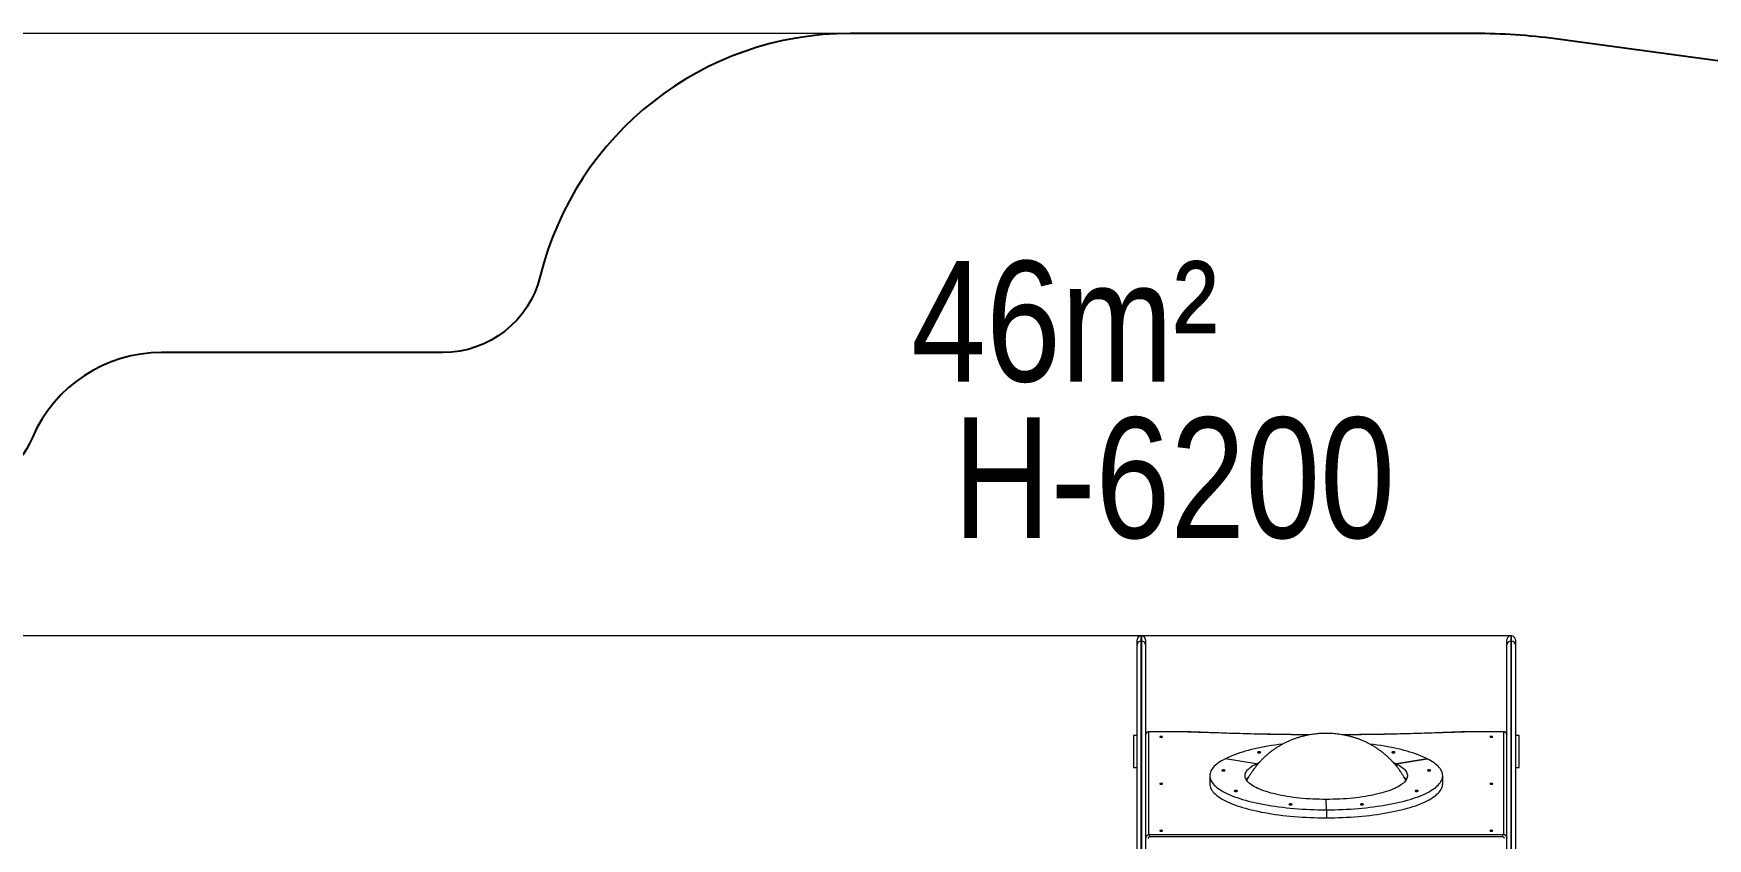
# Model space of a CAD drawing. Header units: millimetres. Extents: x -5609 to 5139, y -3980 to 3221.
# Drawn here: x -2889 to 1279, y 1217 to 3221 of the extents above; entities that cross this region are included whole.
import ezdxf

# ---------------------------------------------------------------- set-up
doc = ezdxf.new("R2010")
doc.units = ezdxf.units.MM
for name, color, linetype in [('DIKOM_ЗОНА', 80, 'Continuous'), ('DIKOM_ОБЪЕКТ', 7, 'Continuous'), ('DIKOM_РАЗМЕР_ЗОНА', 7, 'Continuous'), ('DIKOM_РАЗМЕР_ОБЪЕКТА', 7, 'Continuous')]:
    doc.layers.add(name, color=color, linetype=linetype)
doc.styles.add('style1', font='arial.ttf', dxfattribs={"width": 0.8})
doc.dimstyles.new('1-50', dxfattribs={"dimtxt": 300, "dimasz": 200, "dimexe": 100, "dimexo": 0, "dimgap": 100, "dimtad": 1, "dimtxsty": 'style1', "dimcen": 200, "dimclrd": 7, "dimclre": 7, "dimclrt": 7, "dimadec": 1, "dimazin": 2, "dimtfac": 1, "dimtmove": 0, "dimatfit": 2, "dimfxl": 0, "dimlwd": 25, "dimlwe": 18, "dimarcsym": 0})

# ---------------------------------------------------------------- blocks, each defined once
blk = doc.blocks.new('A$Cc336a1e3')
at = {"color": 7, "linetype": 'Continuous', "lineweight": 15}
for p, q in [((2679, 2972.2), (2679, 2984.8)), ((2679, 2254.1), (2679, 2972.2)), ((2690.5, 2994.3), (2688.5, 2994.3)), ((2688.5, 2981.3), (2688.5, 2212.2)), ((2690.5, 2981.3), (2688.5, 2981.3)), ((2690.5, 2212.2), (2690.5, 2981.3)), ((2700, 2984.8), (2700, 2972.2)), ((2700, 2972.2), (2700, 2203.1)), ((3600, 2972.2), (3600, 2984.8)), ((3600, 2203.1), (3600, 2972.2)), ((3611.5, 2994.3), (3609.5, 2994.3)), ((3609.5, 2981.3), (3609.5, 2212.2)), ((3611.5, 2981.3), (3609.5, 2981.3)), ((3611.5, 2212.2), (3611.5, 2981.3)), ((3621, 2984.8), (3621, 2972.2)), ((3621, 2972.2), (3621, 2254.1)), ((2763.6, 2755.9), (2710, 2755.9)), ((2763.6, 2755.6), (2710, 2755.6)), ((3590, 2755.9), (3536.4, 2755.9)), ((3590, 2755.6), (3536.4, 2755.6)), ((2670, 2746.6), (2670, 2666.6)), ((2679, 2746.6), (2670, 2746.6)), ((3630, 2746.6), (3621, 2746.6)), ((3630, 2666.6), (3630, 2746.6)), ((2898.8, 2688.6), (2898.8, 2688.6)), ((2898.8, 2688.6), (2898.8, 2688.6)), ((2975.1, 2675.8), (2898.9, 2688.7)), ((2975.1, 2675.8), (2975.1, 2669.9)), ((3401, 2688.7), (3324.8, 2675.9)), ((3324.8, 2675.9), (3324.8, 2669.9)), ((3324.9, 2675.8), (3401.1, 2688.7)), ((3324.9, 2675.8), (3324.9, 2669.9)), ((2670, 2666.6), (2679, 2666.6)), ((2860.1, 2646.3), (2860.1, 2626.2)), ((3439.9, 2626.2), (3439.9, 2646.3)), ((3621, 2666.6), (3630, 2666.6)), ((3150, 2587.3), (3150, 2587.2)), ((3150.2, 2561.5), (3150.1, 2587.2)), ((3150.2, 2561.5), (3150.2, 2541.4)), ((2710, 2493.9), (2710, 2499.9)), ((2710, 2499.9), (3590, 2499.9)), ((3590, 2493.9), (2710, 2493.9)), ((3590, 2493.9), (3590, 2499.9)), ((3600, 2490.1), (3600, 2490.4))]:
    blk.add_line(p, q, dxfattribs=at)
at = {"color": 8, "linetype": 'Continuous', "lineweight": 15}
for p, q in [((2688.5, 2994.3), (2688.5, 2981.3)), ((2690.5, 2981.3), (2690.5, 2994.3)), ((3609.5, 2994.3), (3609.5, 2981.3)), ((3611.5, 2981.3), (3611.5, 2994.3)), ((2707.5, 2754.9), (2707.5, 2499.6)), ((2710, 2755.9), (2710, 2755.6)), ((2763.6, 2755.9), (2763.6, 2755.6)), ((3536.4, 2755.9), (3536.4, 2755.6)), ((3590, 2755.9), (3590, 2755.6)), ((3592.5, 2499.6), (3592.5, 2754.9)), ((2952.7, 2638.5), (2956.3, 2642.5)), ((2700, 2490.4), (2700, 2490.3)), ((3600, 2490.3), (3600, 2490.4))]:
    blk.add_line(p, q, dxfattribs=at)
at = {"color": 7, "linetype": 'Continuous', "lineweight": 15, "flags": 128}
for points in [[(2710, 2755.6), (2709.5, 2755.6), (2709, 2755.5), (2708.6, 2755.5), (2708.2, 2755.4), (2707.9, 2755.3), (2707.7, 2755.1), (2707.5, 2755), (2707.5, 2754.9)], [(2831.6, 2754.2), (2823.1, 2754.5), (2814.7, 2754.8), (2806.2, 2755.1), (2797.7, 2755.2), (2789.2, 2755.4), (2780.7, 2755.5), (2772.1, 2755.6), (2763.6, 2755.6)], [(3536.4, 2755.6), (3527.9, 2755.6), (3519.3, 2755.5), (3510.8, 2755.4), (3502.3, 2755.2), (3493.8, 2755.1), (3485.3, 2754.8), (3476.9, 2754.5), (3468.4, 2754.2)], [(3592.5, 2754.9), (3592.5, 2755), (3592.3, 2755.1), (3592.1, 2755.3), (3591.8, 2755.4), (3591.4, 2755.5), (3591, 2755.5), (3590.5, 2755.6), (3590, 2755.6)], [(2742.5, 2743.2), (2742.3, 2743.5), (2741.8, 2743.8), (2740.9, 2744), (2739.9, 2744.2), (2738.7, 2744.2), (2737.6, 2744.1), (2736.6, 2743.9), (2735.9, 2743.7), (2735.5, 2743.3), (2735.5, 2743), (2735.9, 2742.7), (2736.6, 2742.4), (2737.6, 2742.2), (2738.7, 2742.1), (2739.9, 2742.2), (2740.9, 2742.3), (2741.8, 2742.5), (2742.3, 2742.8), (2742.5, 2743.2)], [(3041.3, 2724.9), (3041.3, 2724.9), (3032, 2723.7), (3022.8, 2722.5), (3013.8, 2721.1), (3004.9, 2719.7), (2996.3, 2718.2), (2987.8, 2716.6), (2979.5, 2714.9), (2971.4, 2713.1), (2963.5, 2711.2), (2955.9, 2709.3), (2948.5, 2707.2), (2941.3, 2705.2), (2934.4, 2703), (2927.8, 2700.8), (2921.4, 2698.5), (2915.3, 2696.1), (2909.5, 2693.7), (2904, 2691.2), (2898.8, 2688.6)], [(3401.1, 2688.7), (3395.9, 2691.2), (3390.4, 2693.7), (3384.6, 2696.1), (3378.5, 2698.5), (3372.1, 2700.8), (3365.5, 2703), (3358.5, 2705.2), (3351.4, 2707.3), (3344, 2709.3), (3336.3, 2711.2), (3328.5, 2713.1), (3320.4, 2714.9), (3312.1, 2716.6), (3303.6, 2718.2), (3294.9, 2719.7), (3286.1, 2721.1), (3277.1, 2722.5), (3267.9, 2723.7), (3258.8, 2724.9)], [(3564.5, 2743.2), (3564.3, 2743.5), (3563.8, 2743.8), (3562.9, 2744), (3561.9, 2744.2), (3560.7, 2744.2), (3559.6, 2744.1), (3558.6, 2743.9), (3557.9, 2743.7), (3557.5, 2743.3), (3557.5, 2743), (3557.9, 2742.7), (3558.6, 2742.4), (3559.6, 2742.2), (3560.7, 2742.1), (3561.9, 2742.2), (3562.9, 2742.3), (3563.8, 2742.5), (3564.3, 2742.8), (3564.5, 2743.2)], [(2898.9, 2688.7), (2894, 2686.1), (2889.4, 2683.5), (2885.2, 2680.8), (2881.2, 2678.1), (2877.6, 2675.3), (2874.3, 2672.5), (2871.3, 2669.7), (2868.7, 2666.8), (2866.4, 2663.9), (2864.5, 2661), (2862.9, 2658.1), (2861.7, 2655.2), (2860.8, 2652.2), (2860.3, 2649.3), (2860.1, 2646.3), (2860.3, 2643.3), (2860.8, 2640.4), (2861.7, 2637.4), (2862.9, 2634.5), (2864.5, 2631.6), (2866.4, 2628.7), (2868.7, 2625.8), (2871.3, 2622.9), (2874.3, 2620.1), (2877.6, 2617.3), (2881.2, 2614.5), (2885.2, 2611.8), (2889.5, 2609.1), (2894.1, 2606.5), (2899, 2603.9), (2904.2, 2601.4), (2909.7, 2598.9), (2915.5, 2596.5), (2921.6, 2594.1), (2928, 2591.8), (2934.6, 2589.6), (2941.5, 2587.4), (2948.7, 2585.3), (2956.1, 2583.3), (2963.7, 2581.3), (2971.6, 2579.5), (2979.7, 2577.7), (2988, 2576), (2996.5, 2574.4), (3005.1, 2572.9), (3014, 2571.4), (3023, 2570.1), (3032.2, 2568.8), (3041.5, 2567.7), (3051, 2566.6), (3060.5, 2565.7), (3070.2, 2564.8), (3080, 2564), (3089.9, 2563.4), (3099.8, 2562.8), (3109.8, 2562.3), (3119.8, 2562), (3129.9, 2561.7), (3140, 2561.6), (3150.2, 2561.5)], [(3150.1, 2587.2), (3141.7, 2587.3), (3133.2, 2587.5), (3124.8, 2587.7), (3116.4, 2588.1), (3108.1, 2588.5), (3099.9, 2589.1), (3091.8, 2589.8), (3083.7, 2590.5), (3075.8, 2591.4), (3068, 2592.3), (3060.3, 2593.4), (3052.8, 2594.5), (3045.5, 2595.8), (3038.3, 2597.1), (3031.4, 2598.5), (3024.7, 2600), (3018.1, 2601.6), (3011.8, 2603.2), (3005.8, 2605), (3000, 2606.8), (2994.5, 2608.7), (2989.2, 2610.6), (2984.2, 2612.6), (2979.6, 2614.7), (2975.2, 2616.8), (2971.1, 2618.9), (2967.3, 2621.2), (2963.9, 2623.4), (2960.8, 2625.7), (2958, 2628), (2955.6, 2630.4), (2953.4, 2632.8), (2951.7, 2635.2), (2950.3, 2637.7), (2949.2, 2640.1), (2948.5, 2642.6), (2948.1, 2645.1), (2948.1, 2647.5), (2948.5, 2650), (2949.2, 2652.5), (2950.3, 2654.9), (2951.7, 2657.4), (2953.4, 2659.8), (2955.5, 2662.2), (2958, 2664.5), (2960.8, 2666.9), (2963.9, 2669.2), (2967.3, 2671.4), (2971.1, 2673.7), (2975.1, 2675.8)], [(2975.1, 2675.8), (2979.4, 2677.9), (2983.5, 2679.7)], [(2986.8, 2704.5), (2986.6, 2704.9), (2986.1, 2705.2), (2985.2, 2705.4), (2984.2, 2705.6), (2983.1, 2705.7), (2981.9, 2705.7), (2980.8, 2705.5), (2979.8, 2705.3), (2979.2, 2705), (2978.8, 2704.7), (2978.8, 2704.3), (2979.2, 2704), (2979.8, 2703.7), (2980.8, 2703.5), (2981.9, 2703.4), (2983.1, 2703.3), (2984.2, 2703.4), (2985.2, 2703.6), (2986.1, 2703.9), (2986.6, 2704.2), (2986.8, 2704.5)], [(3324.8, 2675.9), (3328.9, 2673.7), (3332.7, 2671.5), (3336.1, 2669.2), (3339.2, 2666.9), (3342, 2664.6), (3344.5, 2662.2), (3346.6, 2659.8), (3348.3, 2657.4), (3349.8, 2655), (3350.8, 2652.5), (3351.5, 2650), (3351.9, 2647.6), (3351.9, 2645.1), (3351.5, 2642.6), (3350.8, 2640.2), (3349.8, 2637.7), (3348.4, 2635.3), (3346.6, 2632.8), (3344.5, 2630.4), (3342, 2628.1), (3339.3, 2625.7), (3336.2, 2623.4), (3332.7, 2621.2), (3329, 2619), (3324.9, 2616.8), (3320.5, 2614.7), (3315.8, 2612.6), (3310.8, 2610.6), (3305.6, 2608.7), (3300.1, 2606.8), (3294.3, 2605), (3288.2, 2603.3), (3281.9, 2601.6), (3275.4, 2600), (3268.7, 2598.5), (3261.7, 2597.1), (3254.6, 2595.8), (3247.3, 2594.6), (3239.8, 2593.4), (3232.1, 2592.4), (3224.3, 2591.4), (3216.4, 2590.5), (3208.3, 2589.8), (3200.2, 2589.1), (3192, 2588.6), (3183.6, 2588.1), (3175.3, 2587.7), (3166.9, 2587.5), (3158.4, 2587.3), (3150, 2587.3)], [(3150.2, 2561.5), (3160.1, 2561.6), (3170.2, 2561.7), (3180.3, 2562), (3190.3, 2562.4), (3200.3, 2562.8), (3210.3, 2563.4), (3220.1, 2564.1), (3229.9, 2564.8), (3239.6, 2565.7), (3249.2, 2566.7), (3258.6, 2567.7), (3267.9, 2568.9), (3277.1, 2570.1), (3286.1, 2571.5), (3295, 2572.9), (3303.6, 2574.4), (3312.1, 2576), (3320.4, 2577.7), (3328.5, 2579.5), (3336.4, 2581.4), (3344, 2583.3), (3351.4, 2585.3), (3358.6, 2587.4), (3365.5, 2589.6), (3372.1, 2591.8), (3378.5, 2594.1), (3384.6, 2596.5), (3390.4, 2598.9), (3395.9, 2601.4), (3401.1, 2603.9), (3406, 2606.5), (3410.6, 2609.2), (3414.9, 2611.8), (3418.8, 2614.6), (3422.5, 2617.3), (3425.7, 2620.1), (3428.7, 2623), (3431.3, 2625.8), (3433.6, 2628.7), (3435.5, 2631.6), (3437.1, 2634.5), (3438.3, 2637.5), (3439.2, 2640.4), (3439.7, 2643.4), (3439.9, 2646.3), (3439.7, 2649.3), (3439.2, 2652.2), (3438.3, 2655.2), (3437.1, 2658.1), (3435.5, 2661.1), (3433.6, 2664), (3431.3, 2666.8), (3428.7, 2669.7), (3425.7, 2672.5), (3422.4, 2675.3), (3418.8, 2678.1), (3414.8, 2680.8), (3410.6, 2683.5), (3406, 2686.1), (3401, 2688.7)], [(3321.1, 2704.5), (3320.9, 2704.9), (3320.4, 2705.2), (3319.6, 2705.4), (3318.6, 2705.6), (3317.4, 2705.7), (3316.2, 2705.7), (3315.1, 2705.5), (3314.2, 2705.3), (3313.5, 2705), (3313.2, 2704.7), (3313.2, 2704.4), (3313.5, 2704), (3314.2, 2703.7), (3315.1, 2703.5), (3316.2, 2703.4), (3317.4, 2703.4), (3318.6, 2703.4), (3319.6, 2703.6), (3320.4, 2703.9), (3320.9, 2704.2), (3321.1, 2704.5)], [(3316.7, 2679.6), (3320.5, 2677.9), (3324.9, 2675.8)], [(2742.5, 2626.2), (2742.3, 2626.5), (2741.8, 2626.8), (2740.9, 2627.1), (2739.9, 2627.2), (2738.7, 2627.2), (2737.6, 2627.2), (2736.6, 2627), (2735.9, 2626.7), (2735.5, 2626.4), (2735.5, 2626), (2735.9, 2625.7), (2736.6, 2625.5), (2737.6, 2625.3), (2738.7, 2625.2), (2739.9, 2625.2), (2740.9, 2625.4), (2741.8, 2625.6), (2742.3, 2625.9), (2742.5, 2626.2)], [(2860.1, 2626.2), (2860.1, 2626.2), (2860.3, 2623.3), (2860.8, 2620.3), (2861.7, 2617.3), (2862.9, 2614.4), (2864.5, 2611.5), (2866.4, 2608.6), (2868.7, 2605.7), (2871.3, 2602.8), (2874.3, 2600), (2877.6, 2597.2), (2881.2, 2594.4), (2885.2, 2591.7), (2889.5, 2589), (2894.1, 2586.4), (2899, 2583.8), (2904.2, 2581.3), (2909.7, 2578.8), (2915.5, 2576.4), (2921.6, 2574), (2928, 2571.7), (2934.6, 2569.5), (2941.5, 2567.3), (2948.7, 2565.2), (2956.1, 2563.2), (2963.7, 2561.3), (2971.6, 2559.4), (2979.7, 2557.6), (2988, 2555.9), (2996.5, 2554.3), (3005.1, 2552.8), (3014, 2551.4), (3023, 2550), (3032.2, 2548.8), (3041.5, 2547.6), (3051, 2546.5), (3060.5, 2545.6), (3070.2, 2544.7), (3080, 2544), (3089.9, 2543.3), (3099.8, 2542.7), (3109.8, 2542.3), (3119.8, 2541.9), (3129.9, 2541.6), (3140, 2541.5), (3150.2, 2541.4)], [(2891.9, 2660.5), (2891, 2660.3), (2890.3, 2660), (2890, 2659.7), (2890, 2659.3), (2890.3, 2659), (2891, 2658.7), (2892, 2658.5), (2893.1, 2658.4), (2894.2, 2658.3), (2895.4, 2658.4), (2896.4, 2658.6), (2897.3, 2658.8), (2897.8, 2659.2), (2898, 2659.5), (2897.8, 2659.8), (2897.3, 2660.2), (2896.4, 2660.4), (2895.4, 2660.6), (2894.2, 2660.7), (2893.1, 2660.6), (2891.9, 2660.5)], [(2952.6, 2635.8), (2952.3, 2635.4), (2952, 2634.7)], [(3150.2, 2541.4), (3160.1, 2541.5), (3170.2, 2541.7), (3180.3, 2541.9), (3190.3, 2542.3), (3200.3, 2542.7), (3210.3, 2543.3), (3220.1, 2544), (3229.9, 2544.7), (3239.6, 2545.6), (3249.2, 2546.6), (3258.6, 2547.6), (3267.9, 2548.8), (3277.1, 2550), (3286.1, 2551.4), (3295, 2552.8), (3303.6, 2554.3), (3312.1, 2556), (3320.4, 2557.7), (3328.5, 2559.4), (3336.4, 2561.3), (3344, 2563.2), (3351.4, 2565.3), (3358.6, 2567.3), (3365.5, 2569.5), (3372.1, 2571.7), (3378.5, 2574), (3384.6, 2576.4), (3390.4, 2578.8), (3395.9, 2581.3), (3401.1, 2583.9), (3406, 2586.4), (3410.6, 2589.1), (3414.9, 2591.8), (3418.8, 2594.5), (3422.5, 2597.3), (3425.7, 2600.1), (3428.7, 2602.9), (3431.3, 2605.7), (3433.6, 2608.6), (3435.5, 2611.5), (3437.1, 2614.5), (3438.3, 2617.4), (3439.2, 2620.3), (3439.7, 2623.3), (3439.9, 2626.2)], [(3348, 2634.7), (3347.7, 2635.4), (3347.4, 2635.8)], [(3404.1, 2658.5), (3405.2, 2658.4), (3406.4, 2658.4), (3407.5, 2658.4), (3408.6, 2658.6), (3409.4, 2658.9), (3409.9, 2659.2), (3410.1, 2659.5), (3409.9, 2659.9), (3409.4, 2660.2), (3408.6, 2660.5), (3407.5, 2660.6), (3406.4, 2660.7), (3405.2, 2660.7), (3404.1, 2660.6), (3403.1, 2660.3), (3402.5, 2660), (3402.1, 2659.7), (3402.1, 2659.4), (3402.5, 2659), (3403.1, 2658.7), (3404.1, 2658.5)], [(3564.5, 2626.2), (3564.3, 2626.5), (3563.8, 2626.8), (3562.9, 2627.1), (3561.9, 2627.2), (3560.7, 2627.2), (3559.6, 2627.2), (3558.6, 2627), (3557.9, 2626.7), (3557.5, 2626.4), (3557.5, 2626), (3557.9, 2625.7), (3558.6, 2625.5), (3559.6, 2625.3), (3560.7, 2625.2), (3561.9, 2625.2), (3562.9, 2625.4), (3563.8, 2625.6), (3564.3, 2625.9), (3564.5, 2626.2)], [(2923, 2609.3), (2922, 2609.1), (2921.4, 2608.8), (2921, 2608.5), (2921, 2608.1), (2921.4, 2607.8), (2922, 2607.5), (2923, 2607.3), (2924.1, 2607.1), (2925.3, 2607.1), (2926.4, 2607.2), (2927.5, 2607.4), (2928.3, 2607.6), (2928.8, 2607.9), (2929, 2608.3), (2928.8, 2608.6), (2928.3, 2608.9), (2927.5, 2609.2), (2926.4, 2609.4), (2925.3, 2609.5), (2924.1, 2609.4), (2923, 2609.3)], [(3373.1, 2607.3), (3374.2, 2607.2), (3375.4, 2607.2), (3376.6, 2607.2), (3377.6, 2607.4), (3378.4, 2607.7), (3378.9, 2608), (3379.1, 2608.3), (3378.9, 2608.7), (3378.4, 2609), (3377.6, 2609.2), (3376.6, 2609.4), (3375.4, 2609.5), (3374.2, 2609.5), (3373.1, 2609.3), (3372.2, 2609.1), (3371.5, 2608.8), (3371.2, 2608.5), (3371.2, 2608.1), (3371.5, 2607.8), (3372.2, 2607.5), (3373.1, 2607.3)], [(3059.2, 2575.9), (3058.3, 2575.6), (3057.6, 2575.4), (3057.2, 2575), (3057.2, 2574.7), (3057.6, 2574.3), (3058.3, 2574), (3059.2, 2573.8), (3060.3, 2573.7), (3061.5, 2573.7), (3062.6, 2573.8), (3063.7, 2573.9), (3064.5, 2574.2), (3065, 2574.5), (3065.2, 2574.8), (3065, 2575.2), (3064.5, 2575.5), (3063.7, 2575.8), (3062.6, 2575.9), (3061.5, 2576), (3060.3, 2576), (3059.2, 2575.9)], [(3236.9, 2573.9), (3238, 2573.7), (3239.2, 2573.7), (3240.4, 2573.8), (3241.4, 2574), (3242.2, 2574.2), (3242.7, 2574.5), (3242.9, 2574.9), (3242.7, 2575.2), (3242.2, 2575.5), (3241.4, 2575.8), (3240.4, 2576), (3239.2, 2576), (3238, 2576), (3236.9, 2575.9), (3236, 2575.7), (3235.3, 2575.4), (3235, 2575), (3235, 2574.7), (3235.3, 2574.4), (3236, 2574.1), (3236.9, 2573.9)], [(2742.5, 2509.3), (2742.3, 2509.6), (2741.8, 2509.9), (2740.9, 2510.1), (2739.9, 2510.3), (2738.7, 2510.3), (2737.6, 2510.2), (2736.6, 2510), (2735.9, 2509.8), (2735.5, 2509.4), (2735.5, 2509.1), (2735.9, 2508.8), (2736.6, 2508.5), (2737.6, 2508.3), (2738.7, 2508.2), (2739.9, 2508.3), (2740.9, 2508.4), (2741.8, 2508.6), (2742.3, 2508.9), (2742.5, 2509.3)], [(3564.5, 2509.3), (3564.3, 2509.6), (3563.8, 2509.9), (3562.9, 2510.1), (3561.9, 2510.3), (3560.7, 2510.3), (3559.6, 2510.2), (3558.6, 2510), (3557.9, 2509.8), (3557.5, 2509.4), (3557.5, 2509.1), (3557.9, 2508.8), (3558.6, 2508.5), (3559.6, 2508.3), (3560.7, 2508.2), (3561.9, 2508.3), (3562.9, 2508.4), (3563.8, 2508.6), (3564.3, 2508.9), (3564.5, 2509.3)]]:
    blk.add_lwpolyline(points, dxfattribs=at)
at = {"color": 8, "linetype": 'Continuous', "lineweight": 15, "flags": 128}
for points in [[(2831.9, 2754.5), (2831.8, 2754.5), (2831.6, 2754.2)], [(3107.9, 2747.9), (3091.9, 2748), (3062.9, 2748.2), (3033.9, 2748.6), (3004.9, 2749.1), (2975.9, 2749.7), (2947, 2750.4), (2918.1, 2751.2), (2889.2, 2752.1), (2860.4, 2753.1), (2831.6, 2754.2)], [(3468.4, 2754.2), (3439.6, 2753.1), (3410.8, 2752.1), (3381.9, 2751.2), (3353, 2750.4), (3324.1, 2749.7), (3295.1, 2749.1), (3266.1, 2748.6), (3237.1, 2748.2), (3208.1, 2748), (3192.2, 2747.9)], [(3468.1, 2754.5), (3468.2, 2754.5), (3468.4, 2754.2)], [(2700.4, 2492.7), (2700.1, 2491.8), (2700, 2490.4)], [(3599.6, 2492.7), (3599.9, 2491.8), (3600, 2490.4)]]:
    blk.add_lwpolyline(points, dxfattribs=at)
at = {"color": 7, "linetype": 'Continuous', "lineweight": 15}
for centre, radius, start, end in [((2688.5, 2984.8), 9.5, 90, 180), ((2688.3, 2972), 9.3, 88.7491, 178.6922), ((2690.5, 2984.8), 9.5, 0, 90), ((2690.7, 2972), 9.3, 1.3083, 91.2506), ((3609.5, 2984.8), 9.5, 90, 180), ((3609.3, 2972), 9.3, 88.7486, 178.6924), ((3611.5, 2984.8), 9.5, 0, 90), ((3611.7, 2972), 9.3, 1.3076, 91.2514), ((2707.3, 2747.5), 7.34, 88.7489, 178.6926), ((3592.7, 2747.5), 7.34, 1.3074, 91.2516), ((2979.8, 2618.8), 33.6, 133.9224, 148.7543), ((3320.1, 2618.7), 33.8, 31.2722, 46.4539), ((2710, 2489.9), 10, 90, 180), ((2710, 2489.9), 4, 90, 180), ((3590, 2489.9), 10, 0, 90), ((3590, 2489.9), 4, 0, 90)]:
    blk.add_arc(centre, radius, start, end, dxfattribs=at)
for points, knots in [([(2710, 2755.9), (2709.7, 2755.9), (2708.9, 2755.9), (2707.4, 2755.7), (2705.8, 2755.4), (2704.4, 2754.8), (2703.3, 2754.1), (2702.2, 2753.2), (2701.3, 2752.1), (2700.6, 2750.8), (2700.2, 2749.5), (2700, 2748.4), (2700, 2747.8), (2700, 2747.7)], [0, 0, 0, 0, 0.058737, 0.171534, 0.304897, 0.397298, 0.489688, 0.583935, 0.680546, 0.779145, 0.879062, 0.97967, 1, 1, 1, 1]), ([(2831.9, 2754.5), (2829.7, 2754.6), (2823.4, 2754.9), (2812.9, 2755.2), (2800.4, 2755.5), (2787.9, 2755.8), (2775.7, 2755.9), (2767.6, 2755.9), (2763.6, 2755.9)], [0, 0, 0, 0, 0.096281, 0.279201, 0.462121, 0.645036, 0.827948, 1, 1, 1, 1]), ([(3109.5, 2748.2), (3107.7, 2748.2), (3097, 2748.2), (3077.3, 2748.4), (3050.4, 2748.7), (3023.4, 2749.1), (2996.5, 2749.6), (2969.6, 2750.1), (2942.7, 2750.8), (2915.9, 2751.6), (2889.1, 2752.4), (2862.7, 2753.3), (2843.7, 2754.1), (2833.6, 2754.5), (2831.9, 2754.5)], [0, 0, 0, 0, 0.018582, 0.115403, 0.212224, 0.309045, 0.405866, 0.502687, 0.599507, 0.696327, 0.793147, 0.889967, 0.981691, 1, 1, 1, 1]), ([(3150, 2751.7), (3147.1, 2751.6), (3143.1, 2751.6), (3137, 2751.3), (3131.8, 2751), (3125.6, 2750.5), (3119.1, 2749.7), (3112.1, 2748.7), (3105, 2747.4), (3097.6, 2745.9), (3090.2, 2744.1), (3082.7, 2742), (3075.2, 2739.6), (3067.7, 2736.9), (3060.3, 2734), (3052.9, 2730.7), (3045.7, 2727.2), (3038.5, 2723.4), (3031.5, 2719.3), (3024.6, 2714.9), (3017.8, 2710.3), (3011.3, 2705.4), (3004.9, 2700.3), (2998.7, 2694.9), (2992.7, 2689.3), (2986.9, 2683.4), (2981.4, 2677.4), (2976, 2671.1), (2970.9, 2664.7), (2966.1, 2658), (2961.5, 2651.2), (2957.2, 2644.1), (2954.2, 2639), (2952.8, 2636.2), (2952.6, 2635.8)], [0, 0, 0, 0, 0.035957, 0.050642, 0.075118, 0.100729, 0.128441, 0.15762, 0.18797, 0.2192, 0.25109, 0.283474, 0.316233, 0.349281, 0.382558, 0.416017, 0.449623, 0.483348, 0.517168, 0.551065, 0.585025, 0.619036, 0.653088, 0.687175, 0.721289, 0.755427, 0.789585, 0.823759, 0.857947, 0.892147, 0.926358, 0.960577, 0.994804, 1, 1, 1, 1]), ([(3347.4, 2635.8), (3347.1, 2636.5), (3345.5, 2639.6), (3342.3, 2645), (3338, 2652), (3333.3, 2658.9), (3328.4, 2665.6), (3323.2, 2672), (3317.8, 2678.3), (3312.1, 2684.4), (3306.2, 2690.3), (3300.1, 2696), (3293.8, 2701.4), (3287.2, 2706.6), (3280.4, 2711.5), (3273.5, 2716.2), (3266.3, 2720.6), (3258.9, 2724.8), (3251.3, 2728.7), (3243.6, 2732.3), (3235.6, 2735.6), (3227.7, 2738.6), (3219.9, 2741.2), (3212.3, 2743.4), (3204.5, 2745.4), (3196.8, 2747.1), (3189, 2748.5), (3181.3, 2749.7), (3173.8, 2750.5), (3167.4, 2751.1), (3161.7, 2751.4), (3156.1, 2751.6), (3152.2, 2751.7), (3150, 2751.7)], [0, 0, 0, 0, 0.008941, 0.043345, 0.077765, 0.112203, 0.146663, 0.181146, 0.215658, 0.250202, 0.284785, 0.319414, 0.354096, 0.388843, 0.423669, 0.458591, 0.493632, 0.52882, 0.564196, 0.599812, 0.63574, 0.672082, 0.705057, 0.738115, 0.771245, 0.804399, 0.837445, 0.870078, 0.90153, 0.930642, 0.951052, 0.972432, 1, 1, 1, 1]), ([(3468.1, 2754.5), (3463.4, 2754.3), (3449.8, 2753.8), (3427.3, 2753), (3400.5, 2752.1), (3373.7, 2751.3), (3346.8, 2750.5), (3319.9, 2749.9), (3293, 2749.4), (3266.1, 2748.9), (3239.1, 2748.6), (3214, 2748.3), (3197.8, 2748.2), (3190.6, 2748.2)], [0, 0, 0, 0, 0.05096, 0.147787, 0.244616, 0.341445, 0.438274, 0.535103, 0.631933, 0.728762, 0.825592, 0.922422, 1, 1, 1, 1]), ([(3536.4, 2755.9), (3534.2, 2755.9), (3527.8, 2755.9), (3517.3, 2755.8), (3504.7, 2755.6), (3492.3, 2755.4), (3480, 2755), (3472, 2754.7), (3468.1, 2754.5)], [0, 0, 0, 0, 0.096277, 0.279184, 0.462095, 0.645007, 0.827923, 1, 1, 1, 1]), ([(3600, 2747.7), (3600, 2748.2), (3599.9, 2749.3), (3599.4, 2750.7), (3598.8, 2751.9), (3598, 2752.9), (3597.1, 2753.8), (3596, 2754.5), (3594.9, 2755.1), (3593.7, 2755.5), (3592.3, 2755.8), (3591, 2755.9), (3590.2, 2755.9), (3590, 2755.9)], [0, 0, 0, 0, 0.111252, 0.210323, 0.303976, 0.393293, 0.479313, 0.563421, 0.647968, 0.737381, 0.839495, 0.953706, 1, 1, 1, 1])]:
    blk.add_open_spline(points, degree=3, knots=knots, dxfattribs=at)
at = {"color": 8, "linetype": 'Continuous', "lineweight": 15}
blk.add_open_spline([(3348.9, 2636.3), (3348.1, 2637.5), (3346.7, 2639.5), (3344.7, 2641.5), (3343.7, 2642.4)], degree=3, knots=[0, 0, 0, 0, 0.556043, 1, 1, 1, 1], dxfattribs=at)
blk = doc.blocks.new('*D1')
at = {"layer": 'Defpoints', "color": 0, "transparency": 16777216}
for p in [(791.3, 1721.4), (-4598.5, -1272.9), (790.3, -1272.9)]:
    blk.add_point(p, dxfattribs=at)
at = {"layer": 'DIKOM_РАЗМЕР_ОБЪЕКТА', "color": 7, "lineweight": 18, "transparency": 16777216}
for p, q in [((791.3, 1721.4), (-4698.5, 1721.4)), ((790.3, -1272.9), (-4698.5, -1272.9))]:
    blk.add_line(p, q, dxfattribs=at)
at = {"layer": 'DIKOM_РАЗМЕР_ОБЪЕКТА', "color": 7, "lineweight": 25, "transparency": 16777216}
blk.add_line((-4598.5, 1521.4), (-4598.5, -1072.9), dxfattribs=at)
at = {"layer": 'DIKOM_РАЗМЕР_ОБЪЕКТА', "color": 7, "transparency": 16777216}
for points in [[(-4631.8, 1521.4), (-4565.2, 1521.4), (-4598.5, 1721.4)], [(-4631.8, -1072.9), (-4565.2, -1072.9), (-4598.5, -1272.9)]]:
    blk.add_solid(points, dxfattribs=at)
at = {"layer": 'DIKOM_РАЗМЕР_ОБЪЕКТА', "color": 7, "transparency": 16777216, "insert": (-4851.8, 224.3), "char_height": 300, "attachment_point": 5, "rotation": 90, "style": 'style1'}
blk.add_mtext('3000', dxfattribs=at)
blk = doc.blocks.new('*D2')
at = {"layer": 'Defpoints', "color": 0, "transparency": 16777216}
for p in [(-5158.5, 3221.4), (639.3, 3221.4), (2080.3, -2772.9)]:
    blk.add_point(p, dxfattribs=at)
at = {"layer": 'DIKOM_РАЗМЕР_ЗОНА', "color": 7, "lineweight": 18, "transparency": 16777216}
for p, q in [((639.3, 3221.4), (-5258.5, 3221.4)), ((2080.3, -2772.9), (-5258.5, -2772.9))]:
    blk.add_line(p, q, dxfattribs=at)
at = {"layer": 'DIKOM_РАЗМЕР_ЗОНА', "color": 7, "lineweight": 25, "transparency": 16777216}
blk.add_line((-5158.5, -2572.9), (-5158.5, 3021.4), dxfattribs=at)
at = {"layer": 'DIKOM_РАЗМЕР_ЗОНА', "color": 7, "transparency": 16777216}
for points in [[(-5191.8, 3021.4), (-5125.2, 3021.4), (-5158.5, 3221.4)], [(-5191.8, -2572.9), (-5125.2, -2572.9), (-5158.5, -2772.9)]]:
    blk.add_solid(points, dxfattribs=at)
at = {"layer": 'DIKOM_РАЗМЕР_ЗОНА', "color": 7, "transparency": 16777216, "insert": (-5411.7, 224.3), "char_height": 300, "attachment_point": 5, "rotation": 90, "style": 'style1'}
blk.add_mtext('6000', dxfattribs=at)

msp = doc.modelspace()

# ---------------------------------------------------------------- linework, layer by layer
at = {"layer": 'DIKOM_ЗОНА', "color": 3}
msp.add_lwpolyline([(2939.334, 2931.974), (900.981, 3207.888, 0.03364849), (699.775, 3221.444), (-855.722, 3221.444, 0.34506534), (-1627.071, 2617.16, -0.34506534), (-1869.804, 2427), (-2570.165, 2427, 0.2993426), (-2891.522, 2215.672, -0.26638452), (-3090.623, 2066.584, 0.37889887), (-4320.166, 677), (-4320.166, -123, 0.41421356), (-2820.166, -1623), (-1877.662, -1623, -0.36255133), (-1631.68, -1828.354, 0.36255133), (-500.262, -2772.903), (2623.558, -2772.903, 0.11011188), (3048.303, -2678.216, 0.00742323), (3074.992, -2665.207), (4590.059, -1898.704, 0.08495954), (4861.114, -1697.782, 0.19320133), (5138.624, -1006.4), (5138.624, 414.929, 0.3753338)], format="xyb", close=True, dxfattribs=at)

# ---------------------------------------------------------------- block references
at = {"layer": 'DIKOM_ОБЪЕКТ'}
msp.add_blockref('A$Cc336a1e3', (-2820.166, -1272.903), dxfattribs=at)

# ---------------------------------------------------------------- texts
at = {"layer": 'DIKOM_РАЗМЕР_ОБЪЕКТА', "insert": (-703.755, 2654.881), "char_height": 300, "attachment_point": 1, "style": 'style1'}
msp.add_mtext_dynamic_manual_height_columns('46m²', width=5885.53069, gutter_width=20, heights=[0], dxfattribs=at)
at = {"layer": 'DIKOM_РАЗМЕР_ОБЪЕКТА', "insert": (-598.481, 2265.321), "char_height": 300, "width": 5885.53069, "attachment_point": 1, "style": 'style1'}
msp.add_mtext('H-6200', dxfattribs=at)

# ---------------------------------------------------------------- dimensions: what is measured, and where the dimension line sits
at = {"layer": 'DIKOM_РАЗМЕР_ЗОНА'}
dim = msp.add_linear_dim(base=(-5158.5, 3221.444), p1=(2080.276, -2772.903), p2=(639.334, 3221.444), angle=90, text='6000', dimstyle='1-50', dxfattribs=at)
dim.commit()
dim.dimension.update_dxf_attribs({"geometry": '*D2', "text_midpoint": (-5158.5, 224.27), "dimtype": 160})
at = {"layer": 'DIKOM_РАЗМЕР_ОБЪЕКТА'}
dim = msp.add_linear_dim(base=(-4598.5, -1272.903), p1=(791.335, 1721.444), p2=(790.335, -1272.903), angle=90, text='3000', dimstyle='1-50', dxfattribs=at)
dim.commit()
dim.dimension.update_dxf_attribs({"geometry": '*D1', "text_midpoint": (-4598.5, 224.27), "dimtype": 160})

doc.saveas('drawing.dxf')
